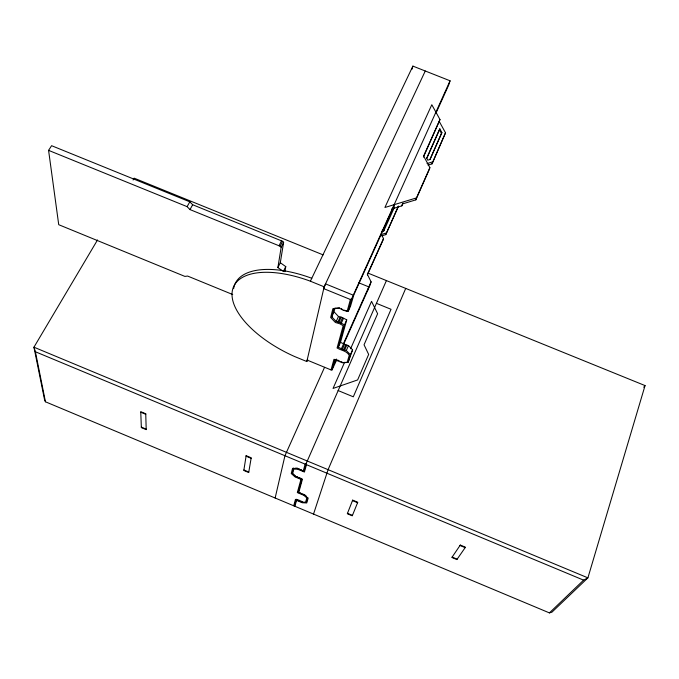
<?xml version="1.0" encoding="UTF-8"?>
<svg xmlns="http://www.w3.org/2000/svg" width="679" height="679" viewBox="0 0 679 679"><rect width="100%" height="100%" fill="white"/><g stroke="black" fill="none" stroke-linecap="round" stroke-linejoin="round"><path stroke-width="1.02" d="M283.593 242.556L280.3 262.722L285.766 266.618L283.372 271.481L277.889 267.585L281.123 247.504L283.593 242.556A1.604 0.815 26.7 0 0 282.634 241.308L192.675 204.744L189.814 201.816L51.596 145.696L48.582 150.365L58.725 224.698L184.892 276.404L187.616 276.056L232.71 294.533M284.891 271.668L285.766 266.618M275.139 498.004L284.951 455.728L324.545 367.339M324.163 286.818L310.396 281.208A81.259 37.761 25.1 0 0 232.43 290.298A81.259 37.761 25.1 0 0 294.533 356.492L306.815 361.542L324.163 286.818L425.266 70.998M293.438 468.128L292.182 473.102L295.603 476.157M340.917 361.5L342.802 362.552L348.174 362.263L350.423 354.752L346.298 350.491L343.625 349.872L338.303 347.215L344.474 324.876L340.298 322.661L336.198 321.49L331.87 316.949L334.034 308.453L339.755 307.927M331.87 316.949L335.137 308.139M412.06 69.165L412.891 66.109L450.067 80.793L448.726 84.994L436.079 112.96M97.521 239.959L33.95 347.19L44.551 399.719L45.451 401.79L293.71 505.787L295.467 499.379L301.909 502.078L305.558 502.256L306.84 497.945L303.869 495.314L297.334 492.581L300.967 479.374L295.009 476.887L291.249 473.535L292.556 468.357L297.215 468.468L303.267 470.997L305.151 464.139L306.153 463.545L386.419 280.58M307.154 360.091L331.038 369.919L333.949 359.327L342.275 362.739L347.122 362.484L349.261 355.295C346.468 350.644 341.282 350.576 337.073 347.979L343.201 325.674L339.619 323.705L335.409 322.491L330.656 317.509L332.888 308.656L339.177 308.079L343.226 310.261L347.139 311.33L350.389 299.498L351.722 298.658L450.067 80.793M368.12 273.153L645.05 385.579L587.904 577.854L551.9 612.203L549.413 612.891L294.924 506.288L294.508 505.685L296.273 499.286L299.498 500.355M304.116 470.912L306.153 463.545L306.467 464.691L304.43 472.041L297.614 469.197L293.795 469.104L292.581 473.866L295.671 476.624L302.376 479.425L298.709 492.64L304.515 495.067L308.139 498.276L306.73 502.952L302.291 502.74L296.57 500.347L294.924 506.288M331.038 369.919L332.031 369.911L334.951 359.327M351.722 298.658L348.208 311.381L350.5 306.288L353.912 294.686L394.219 205.55M335.715 359.556L334.849 362.773L336.563 359.064M338.303 347.215L340.502 342.309L346.731 319.851L342.572 317.645L338.473 316.482L334.17 311.933M381.827 231.429L383.822 230.818L383.389 229.655L392.954 208.495M367.882 290.009L368.807 286.877L358.461 282.676M381.225 234.094L383.499 238.575L383.007 240.213L367.364 274.978M383.499 238.575L367.39 274.358L371.073 281.81L370.131 284.959L343.82 343.913M381.793 235.859L385.774 234.62L398.25 206.34M306.399 502.019L307.74 497.52M340.502 342.309L345.815 344.966L348.48 345.586L352.588 349.846L348.174 362.263M391.808 208.911L401.824 205.873L402.418 203.938L415.845 199.864L429.23 169.623L429.875 167.637L423.628 156.034L439.992 119.546L431.81 104.736L384.917 207.477L416.473 197.912L429.875 167.637M423.424 157.078L439.992 119.546M313.528 514.088L328.084 469.664L405.711 288.414M415.845 199.864L416.473 197.912M426.794 158.309L439.822 128.832L441.885 132.583L430.002 159.582M427.965 165.073L431.997 163.885L445.517 132.812L439.33 121.609M445.517 132.812L431.997 163.885M344.584 362.331L333.033 388.456L357.621 379.934L368.655 354.413L364.046 344.805L377.617 313.732L371.549 301.357L350.576 348.777M350.423 354.752L352.588 349.846M346.298 350.491L348.48 345.586M342.326 349.346L344.516 344.431M343.625 349.872L345.815 344.966M344.703 349.838L346.884 344.924M441.885 132.583L429.9 159.548L427.728 160.185L426.684 158.258L439.822 128.832M401.824 205.873L403.105 203.013M343.447 343.667L371.073 281.81M341.503 348.522L343.693 343.616M336.512 360.277L332.031 369.911M344.474 324.876L346.731 319.851M385.774 234.62L398.598 206.11M341.164 323.518L343.43 318.502M383.822 230.818L394.567 207.01M337.853 322.169L340.128 317.152M338.957 322.109L341.231 317.093M340.298 322.661L342.572 317.645M336.198 321.49L338.473 316.482M306.815 361.542L307.697 359.624M310.396 281.208L412.891 66.109M277.889 267.585L280.3 262.722M48.582 150.365L187.115 206.654L189.993 209.582L279.044 245.773L281.522 240.824M281.123 247.504A1.613 0.806 26.7 0 0 280.155 246.256L282.634 241.308M189.993 209.582L192.675 204.744M187.115 206.654L189.814 201.816M133.084 179.986L134.162 178.17L323.102 254.88M643.726 387.225L645.05 385.579M549.413 612.891L583.592 580.138L587.904 577.854L33.95 347.19L35.401 351.756L45.451 401.79M382.387 229.96L383.389 229.655M381.887 231.225L383.881 230.605M381.284 234.518L386.266 232.982M427.04 163.546L432.65 161.891M293.71 505.787L294.508 505.685M301.544 469.843L300.704 469.8M296.867 476.692L297.691 476.734M303.216 494.091L302.41 494.04M295.56 468.179L297.682 468.23M343.693 310.065L347.359 311.033M339.144 360.583L335.74 359.649M376.421 303.335L391.036 309.293L353.309 396.816L338.1 390.544M353.088 295.102L325.538 283.881L323.739 288.634L350.389 299.498M35.401 351.756L305.151 464.139M306.467 464.691L583.592 580.138M299.397 477.744L301.934 478.805L298.276 492.029L300.746 493.056M140.765 412.221L145.756 414.309M246.07 456.186L251.111 458.291M352.486 500.601L357.578 502.732M460.014 545.492L465.166 547.639M141.325 427.099L146.189 429.128M243.88 469.978L248.794 472.032M347.487 513.307L352.443 515.378M452.155 557.069L457.162 559.165M302.35 501.832L300.483 500.771M279.044 245.773L280.155 246.256M299.66 469.367L298.972 468.765M342.318 309.505L341.444 308.614M304.447 494.609L306.424 496.357M439.491 129.85L441.554 133.593M233.652 288.6A81.149 37.88 25.1 0 1 311.788 278.28M246.154 455.677L243.812 470.462L248.709 472.516L251.205 457.782L246.154 455.677M352.664 500.134L347.317 513.748L352.265 515.819L357.765 502.265L352.664 500.134M460.303 545.059L451.874 557.467L456.882 559.564L465.454 547.215L460.303 545.059M145.739 413.766L140.748 411.678L141.351 427.617L146.206 429.646L145.739 413.766"/></g></svg>
